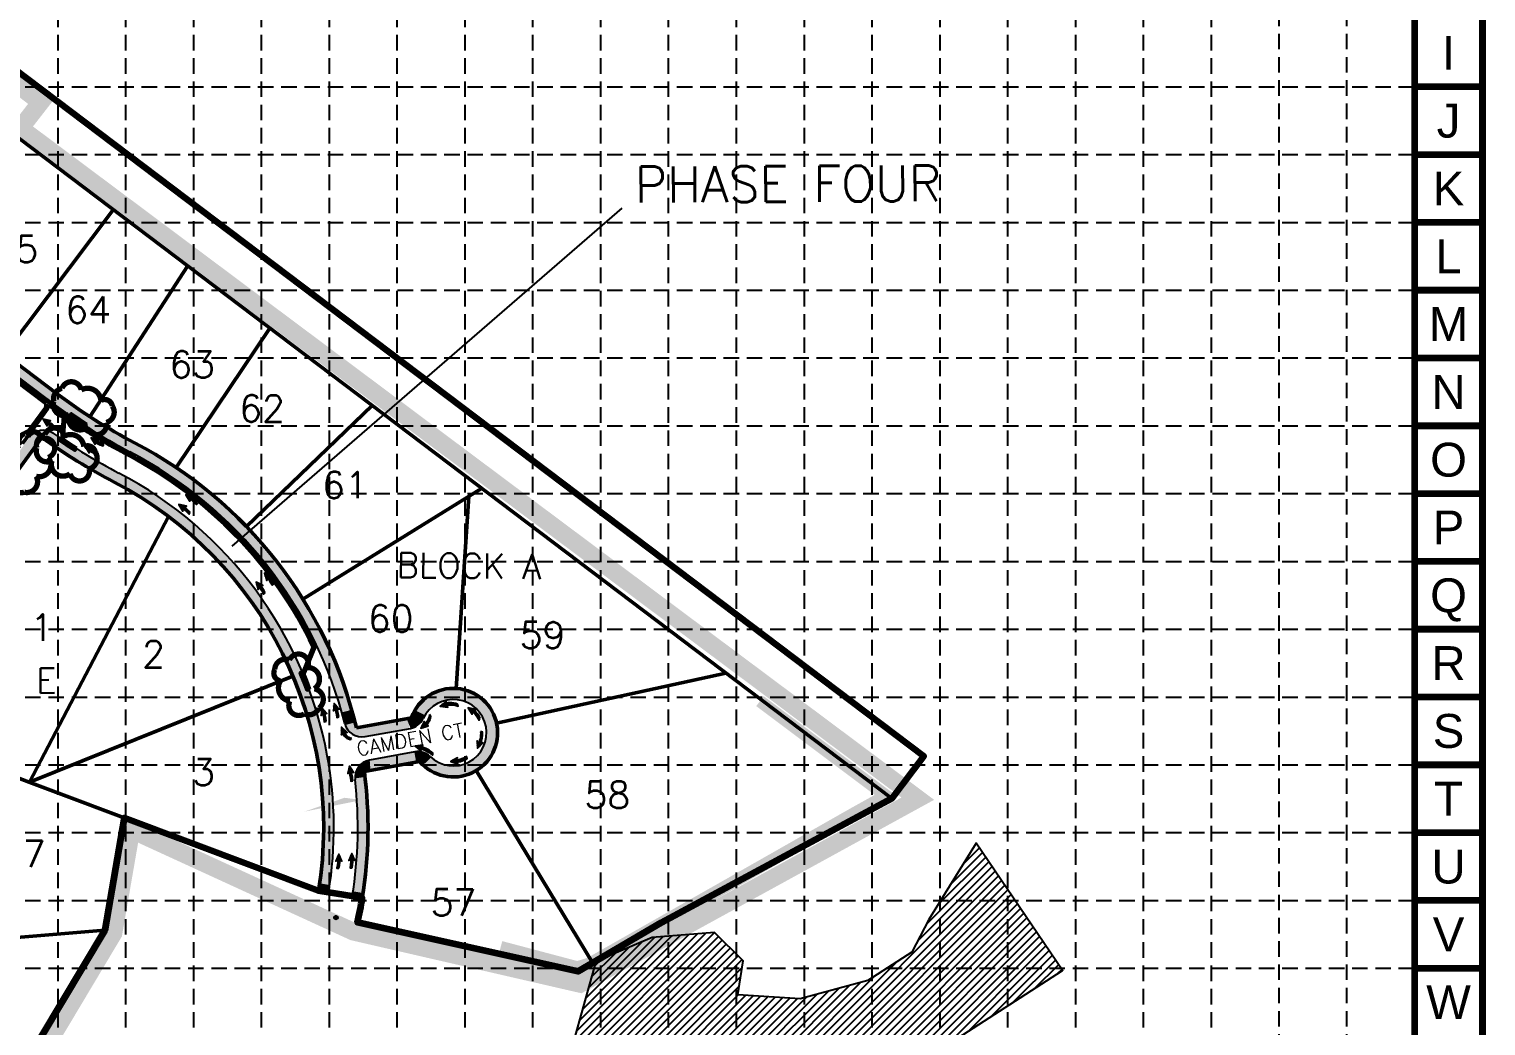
# Model space of a CAD drawing. Header units: feet. Extents: x 3975 to 8879, y 4296 to 7363.
# Drawn here: x 7237 to 8879, y 5535 to 6660 of the extents above; entities that cross this region are included whole.
import ezdxf
from ezdxf.enums import TextEntityAlignment as Align

# ---------------------------------------------------------------- set-up
doc = ezdxf.new("R2010")
doc.units = ezdxf.units.FT
doc.header["$LTSCALE"] = 100
doc.header["$MEASUREMENT"] = 0
for name, pattern in [('BORDER2', [0.875, 0.25, -0.125, 0.25, -0.125, 0, -0.125]), ('DASHED', [0.75, 0.5, -0.25]), ('HIDDEN', [0.375, 0.25, -0.125]), ('PHANTOM', [2.5, 1.25, -0.25, 0.25, -0.25, 0.25, -0.25]), ('PHANTOM2', [1.25, 0.625, -0.125, 0.125, -0.125, 0.125, -0.125])]:
    doc.linetypes.add(name, pattern=pattern)
for name, color, linetype in [('BASE', 7, 'Continuous'), ('E-Sanitary Sewer-Phase II', 7, 'DASHED'), ('E-Storm-Flow Arrows-Phase 2', 7, 'Continuous'), ('EROSION BLANKET', 84, 'Continuous'), ('grid', 254, 'HIDDEN'), ('LIMITS OF DISTURBANCE', 1, 'DASHED'), ('P-Paving-BOC', 7, 'Continuous'), ('P-Storm-Drainage Area-Paving Flow Arrows', 7, 'Continuous'), ('P-Survey-Block No', 7, 'Continuous'), ('P-Survey-Lot No', 150, 'Continuous'), ('P-Survey-Phase Lines', 150, 'Continuous'), ('SILT FENCE', 200, 'Continuous'), ('street_names', 150, 'Continuous')]:
    doc.layers.add(name, color=color, linetype=linetype)
for name, color, linetype, lineweight in [('P-Storm-Inlet', 7, 'Continuous', 50), ('P-Storm-Pipe', 7, 'Continuous', 50), ('P-Survey-Boundary', 150, 'PHANTOM', 90), ('P-Survey-Lot Lines', 150, 'BORDER2', 50), ('P-Survey-ROW', 150, 'PHANTOM2', 50)]:
    doc.layers.add(name, color=color, linetype=linetype, lineweight=lineweight)
doc.styles.add('L100', font='simplex', dxfattribs={"height": 4})
doc.styles.add('L120', font='simplex', dxfattribs={"height": 4.8})
doc.styles.add('L140', font='simplex', dxfattribs={"height": 5.600000000000001})
doc.styles.get("Standard").update_dxf_attribs({"font": 'ARIAL.TTF'})

msp = doc.modelspace()

# ---------------------------------------------------------------- hatches: boundary and pattern name
at = {"linetype": 'ByBlock'}
h = msp.add_hatch(dxfattribs=at)
h.set_pattern_fill('ANSI31', color=5, scale=50, style=0)
h.set_pattern_definition([(45, (0, 0), (-4.419417382415921, 4.419417382415922), [])])
h.paths.add_polyline_path([(8401.907304694154, 5597.12631943715), (8304.42552392002, 5741.386489736879), (8251.086436326628, 5655.014155240699), (8231.773992014705, 5618.259965718991), (8182.113462186373, 5586.100055327413), (8105.843863499043, 5565.551657184938), (8035.763246509456, 5570.093539024783), (8041.445451759273, 5608.321104953664), (8009.24627798009, 5640.492809087491), (7939.165660990502, 5634.815449534462), (7875.524910847458, 5607.564129482505), (7836.161518779065, 5466.347803653794), (7794.574529518852, 5376.319597644168), (7759.918715832244, 5318.609204712935), (7609.74351249336, 5159.3285068768), (7443.395619633911, 5004.664645697485), (7618.985058531025, 4926.178509570234), (7783.02261301712, 5034.674062207141), (8122.649606400328, 5150.094848069608), (8178.098914717046, 5210.113652076026), (8164.809575237397, 5307.960369368071), (8164.809575237397, 5398.28128648607), (8224.667761633382, 5483.109728731197), (8401.732506612096, 5597.641443406734)])
at = {"layer": 'E-Sanitary Sewer-Phase II', "lineweight": -3}
h = msp.add_hatch(color=256, dxfattribs=at)
edge = h.paths.add_edge_path()
edge.add_arc((7582.429041706244, 5657.268499303264), 2, 90, 450)
h = msp.add_hatch(color=256, dxfattribs=at)
edge = h.paths.add_edge_path()
edge.add_arc((7811.798626777415, 5606.051880812018), 2, 90, 450)
at = {"layer": 'P-Storm-Drainage Area-Paving Flow Arrows'}
h = msp.add_hatch(color=256, dxfattribs=at)
edge = h.paths.add_edge_path()
edge.add_arc((14730.36217116331, 16682.51340150237), 12859.45816224362, 234.45799680995322, 234.52094896630922, ccw=False)
edge.add_arc((-12174.74383545831, -21152.33178613914), 33566.44135350006, 54.6252497662482, 54.630357642304205, ccw=False)
edge.add_line((7257.604040472518, 6217.173893846481), (7260.741778543236, 6217.702665819608))
edge.add_line((7260.741778543236, 6217.702665819608), (7252.368661393314, 6219.518473957511))
edge.add_line((7252.368661393314, 6219.518473957511), (7256.82832939685, 6212.20290075384))
edge.add_line((7256.82832939685, 6212.20290075384), (7256.299557423722, 6215.340638824558))
edge.add_arc((-12176.04831854791, -21154.16504114067), 33566.44135350704, 54.62524976617122, 54.63035764222725)
edge.add_arc((2718.60370546259, -150.8130958613833), 7817.833291967463, 54.437698268465795, 54.5412475077631, ccw=False)
edge.add_line((7265.360618501308, 6208.866059153394), (7266.012860025702, 6209.782686664358))
edge.add_line((7266.012860025702, 6209.782686664358), (7266.6651015501, 6210.699314175319))
h = msp.add_hatch(color=256, dxfattribs=at)
edge = h.paths.add_edge_path()
edge.add_arc((7323.895867465967, 6213.132007391288), 32.74839426036766, 229.1266310170699, 253.1807231856747, ccw=False)
edge.add_arc((-12009.29444358303, -21266.3556126151), 33566.44135350412, 54.87218953280478, 54.877297408860784, ccw=False)
edge.add_line((7304.913156142996, 6186.647318447241), (7308.048586117877, 6187.189608842351))
edge.add_line((7308.048586117877, 6187.189608842351), (7299.667720785569, 6188.969312829453))
edge.add_line((7299.667720785569, 6188.969312829453), (7304.158876748224, 6181.673028287369))
edge.add_line((7304.158876748224, 6181.673028287369), (7303.616586353113, 6184.808458262246))
edge.add_arc((-12010.59101340352, -21268.19447278989), 33566.44135351339, 54.87218953275205, 54.87729740880806)
edge.add_arc((7322.71237932427, 6211.498448612638), 32.97767010160199, 229.2114853665636, 253.0958688361436)
edge.add_line((7313.123423228709, 6179.945657193692), (7313.771708123649, 6180.865087286191))
edge.add_line((7313.771708123649, 6180.865087286191), (7314.419993018592, 6181.784517378688))
h = msp.add_hatch(color=256, dxfattribs=at)
edge = h.paths.add_edge_path()
edge.add_arc((7330.526220896442, 6222.695296508926), 32.74839426036819, 229.1266310170664, 253.1807231856717, ccw=False)
edge.add_arc((-12002.66409015256, -21256.79232349746), 33566.44135350412, 54.87218953280478, 54.877297408860784, ccw=False)
edge.add_line((7311.543509573469, 6196.210607564879), (7314.67893954835, 6196.752897959988))
edge.add_line((7314.67893954835, 6196.752897959988), (7306.298074216043, 6198.53260194709))
edge.add_line((7306.298074216043, 6198.53260194709), (7310.789230178697, 6191.236317405006))
edge.add_line((7310.789230178697, 6191.236317405006), (7310.246939783586, 6194.371747379884))
edge.add_arc((-12003.96065998325, -21258.63118368246), 33566.44135352761, 54.87218953274783, 54.87729740880385)
edge.add_arc((7329.342732754746, 6221.061737730281), 32.97767010160771, 229.2114853665618, 253.0958688361413)
edge.add_line((7319.753776659182, 6189.50894631133), (7320.402061554122, 6190.428376403829))
edge.add_line((7320.402061554122, 6190.428376403829), (7321.050346449066, 6191.347806496326))
h = msp.add_hatch(color=256, dxfattribs=at)
edge = h.paths.add_edge_path()
edge.add_arc((7386.545724740437, 6087.446612178358), 54.80931961018108, 43.35130977010393, 57.44408180340191)
edge.add_arc((-12276.71721494706, -21049.09552667732), 33566.44135351026, 54.073134731574726, 54.07824260763073, ccw=False)
edge.add_line((7418.463093637859, 6131.887857868817), (7421.605781316449, 6132.386369809337))
edge.add_line((7421.605781316449, 6132.386369809337), (7413.250550179454, 6134.282777636627))
edge.add_line((7413.250550179454, 6134.282777636627), (7417.639517709343, 6126.924570380673))
edge.add_line((7417.639517709343, 6126.924570380673), (7417.141005768824, 6130.067258059262))
edge.add_arc((-12278.0393028671, -21050.91612646646), 33566.44135352367, 54.07313473148373, 54.07824260753975)
edge.add_arc((7385.651414482738, 6086.143064334135), 54.14337958584647, 43.26419446611112, 57.53119710735149, ccw=False)
edge.add_line((7425.078688479073, 6123.250955923323), (7425.739732413588, 6124.161255828103))
edge.add_line((7425.739732413588, 6124.161255828103), (7426.400776348107, 6125.07155573288))
h = msp.add_hatch(color=256, dxfattribs=at)
edge = h.paths.add_edge_path()
edge.add_arc((7387.988505524521, 6089.237235250964), 39.04339697869285, 39.41934555853766, 58.83200416460772)
edge.add_arc((-12284.56168381758, -21060.0942332324), 33566.44135351026, 54.073134731574726, 54.07824260763073, ccw=False)
edge.add_line((7410.618624767344, 6120.889151313735), (7413.761312445934, 6121.387663254254))
edge.add_line((7413.761312445934, 6121.387663254254), (7405.406081308941, 6123.284071081544))
edge.add_line((7405.406081308941, 6123.284071081544), (7409.79504883883, 6115.925863825591))
edge.add_line((7409.79504883883, 6115.925863825591), (7409.296536898309, 6119.068551504181))
edge.add_arc((-12285.88377172742, -21061.91483302155), 33566.44135351769, 54.07313473149785, 54.07824260755388)
edge.add_arc((7386.898308728641, 6087.684580342768), 38.69416008649107, 39.33088088678011, 58.920468836327814, ccw=False)
edge.add_line((7416.828192106789, 6112.208856188743), (7417.489236041306, 6113.119156093522))
edge.add_line((7417.489236041306, 6113.119156093522), (7418.150279975823, 6114.029455998299))
h = msp.add_hatch(color=256, dxfattribs=at)
edge = h.paths.add_edge_path()
edge.add_arc((7467.345313141948, 6006.869865981305), 39.04339697869109, 25.55589031015217, 44.96854891622215)
edge.add_arc((-18137.35376899685, -15637.87118239651), 33566.44135351692, 40.20967948317252, 40.214787359228524, ccw=False)
edge.add_line((7496.900284930596, 6032.177369413313), (7500.070872440865, 6031.908343690146))
edge.add_line((7500.070872440865, 6031.908343690146), (7492.413429388361, 6035.751495508335))
edge.add_line((7492.413429388361, 6035.751495508335), (7494.911452590708, 6027.556001009496))
edge.add_line((7494.911452590708, 6027.556001009496), (7495.180478313877, 6030.726588519765))
edge.add_arc((-18139.07357563397, -15639.32196326966), 33566.44135351932, 40.20967948312345, 40.21478735917947)
edge.add_arc((7465.914844465697, 6005.623661470014), 38.694160086491, 25.467425638400414, 45.05701358794852, ccw=False)
edge.add_line((7500.849089026495, 6022.262068297752), (7501.708992334853, 6022.98745874453))
edge.add_line((7501.708992334853, 6022.98745874453), (7502.568895643212, 6023.712849191304))
h = msp.add_hatch(color=256, dxfattribs=at)
edge = h.paths.add_edge_path()
edge.add_arc((7464.734225168911, 6006.691871310618), 54.80931961018007, 29.48785452172557, 43.58062655502362)
edge.add_arc((-18127.88371295502, -15627.85771407059), 33566.44135350913, 40.20967948318378, 40.21478735923978, ccw=False)
edge.add_line((7506.370340962218, 6042.190837739234), (7509.540928472486, 6041.921812016066))
edge.add_line((7509.540928472486, 6041.921812016066), (7501.883485419983, 6045.764963834255))
edge.add_line((7501.883485419983, 6045.764963834255), (7504.381508622331, 6037.569469335414))
edge.add_line((7504.381508622331, 6037.569469335414), (7504.650534345499, 6040.740056845683))
edge.add_arc((-18129.60351960235, -15629.30849492334), 33566.44135350615, 40.20967948309686, 40.21478735915287)
edge.add_arc((7463.553625015515, 6005.640581104733), 54.14337958584004, 29.400739217730518, 43.66774185897111, ccw=False)
edge.add_line((7510.723742168569, 6032.220377957673), (7511.583645476927, 6032.945768404452))
edge.add_line((7511.583645476927, 6032.945768404452), (7512.443548785286, 6033.671158851226))
h = msp.add_hatch(color=256, dxfattribs=at)
edge = h.paths.add_edge_path()
edge.add_arc((7532.428591546236, 5876.394824448756), 39.04339697869282, 3.534351236598506, 22.94700984266845)
edge.add_arc((-24320.03403943864, -4588.597028380711), 33566.44135351489, 18.18814040961729, 18.19324828567329, ccw=False)
edge.add_line((7569.316498208872, 5888.774179417319), (7572.154896479537, 5887.335952989705))
edge.add_line((7572.154896479537, 5887.335952989705), (7566.49712723049, 5893.769917329405))
edge.add_line((7566.49712723049, 5893.769917329405), (7565.739959432119, 5885.23569522513))
edge.add_line((7565.739959432119, 5885.23569522513), (7567.178185859732, 5888.074093495794))
edge.add_arc((-24322.17235180818, -4589.297114261428), 33566.44135352154, 18.1881404095403, 18.19324828559632)
edge.add_arc((7530.63521486122, 5875.775900880517), 38.69416008648788, 3.445886564841487, 23.03547451438942, ccw=False)
edge.add_line((7569.259416332025, 5878.101644963902), (7570.328572506595, 5878.451687924667))
edge.add_line((7570.328572506595, 5878.451687924667), (7571.397728681165, 5878.801730885429))
h = msp.add_hatch(color=256, dxfattribs=at)
edge = h.paths.add_edge_path()
edge.add_arc((7531.261572981707, 5876.674838349458), 54.80931961018172, 7.466315448170255, 21.5590874814681)
edge.add_arc((-24306.17997721423, -4583.398977238975), 33566.44135351808, 18.18814040963389, 18.19324828568989, ccw=False)
edge.add_line((7583.170560433287, 5893.972230569257), (7586.008958703952, 5892.534004141643))
edge.add_line((7586.008958703952, 5892.534004141643), (7580.351189454904, 5898.967968481343))
edge.add_line((7580.351189454904, 5898.967968481343), (7579.594021656534, 5890.433746377067))
edge.add_line((7579.594021656534, 5890.433746377067), (7581.032248084147, 5893.272144647732))
edge.add_arc((-24308.31828957357, -4584.099063099288), 33566.44135350866, 18.18814040952919, 18.19324828558521)
edge.add_arc((7529.772919269718, 5876.14291923439), 54.14337958584354, 7.379200144175286, 21.646202785415824, ccw=False)
edge.add_line((7583.467875436668, 5883.096855904081), (7584.537031611238, 5883.446898864847))
edge.add_line((7584.537031611238, 5883.446898864847), (7585.606187785807, 5883.79694182561))
h = msp.add_hatch(color=256, dxfattribs=at)
edge = h.paths.add_edge_path()
edge.add_arc((7711.538150550209, 5876.318800257665), 23.25860494982147, 69.6399553549834, 113.4590943645778)
edge.add_arc((16322.27558155697, -26543.08555307637), 33566.44135350203, 104.87539933518269, 104.8805072112387, ccw=False)
edge.add_line((7705.171135909285, 5898.423291471693), (7706.77097881692, 5901.173837357677))
edge.add_line((7706.77097881692, 5901.173837357677), (7700.02082566185, 5895.897315550357))
edge.add_line((7700.02082566185, 5895.897315550357), (7708.497033284441, 5894.648254167252))
edge.add_line((7708.497033284441, 5894.648254167252), (7705.746487398458, 5896.248097074885))
edge.add_arc((16322.85093302574, -26545.26074746297), 33566.44135348692, 104.8753993351535, 104.8805072112095)
edge.add_arc((7712.111526497982, 5874.216636368841), 23.19084038415901, 69.57260429923679, 113.52644542031729, ccw=False)
edge.add_line((7720.205597419668, 5895.949125725522), (7719.917921675077, 5897.036722923925))
edge.add_line((7719.917921675077, 5897.036722923925), (7719.630245930492, 5898.12432012233))
h = msp.add_hatch(color=256, dxfattribs=at)
edge = h.paths.add_edge_path()
edge.add_arc((7724.332508935713, 5873.184889513614), 22.48672890947211, 23.06958111136488, 63.51125717306451)
edge.add_arc((-11695.5457435547, -21477.92694371652), 33566.44135350006, 54.6252497662482, 54.630357642304205, ccw=False)
edge.add_line((7736.802132376125, 5891.578736269102), (7739.939870446843, 5892.107508242229))
edge.add_line((7739.939870446843, 5892.107508242229), (7731.566753296921, 5893.923316380131))
edge.add_line((7731.566753296921, 5893.923316380131), (7736.026421300457, 5886.607743176461))
edge.add_line((7736.026421300457, 5886.607743176461), (7735.497649327329, 5889.745481247179))
edge.add_arc((-11696.8502266443, -21479.76019871805), 33566.44135350704, 54.62524976617122, 54.63035764222725)
edge.add_arc((7723.0883584799, 5871.408470006504), 22.40896852405489, 22.99633037020908, 63.58450791420012, ccw=False)
edge.add_line((7743.716483513864, 5880.163030412101), (7744.368725038258, 5881.079657923065))
edge.add_line((7744.368725038258, 5881.079657923065), (7745.020966562656, 5881.996285434027))
h = msp.add_hatch(color=256, dxfattribs=at)
edge = h.paths.add_edge_path()
edge.add_arc((7670.103873616055, 5889.112379065713), 18.22970823933349, 300.56826827884856, 350.85485639083913, ccw=False)
edge.add_arc((30094.987626808, -19111.50507375653), 33566.44135350759, 131.8922559302692, 131.8973638063253, ccw=False)
edge.add_line((7681.602334791161, 5875.414402042554), (7681.778148847422, 5878.59152171572))
edge.add_line((7681.778148847422, 5878.59152171572), (7678.161494033604, 5870.824536589065))
edge.add_line((7678.161494033604, 5870.824536589065), (7686.280107272782, 5873.56212112158))
edge.add_line((7686.280107272782, 5873.56212112158), (7683.102987599615, 5873.73793517784))
edge.add_arc((30096.48827957565, -19113.18154065184), 33566.44135350312, 131.8922559301825, 131.8973638062385)
edge.add_arc((7671.559936049401, 5887.466316508768), 18.27857854395563, 300.6401469259092, 350.7829777437439)
edge.add_line((7689.602514778856, 5884.538555183288), (7688.852188374626, 5885.376788615642))
edge.add_line((7688.852188374626, 5885.376788615642), (7688.1018619704, 5886.215022047999))
h = msp.add_hatch(color=256, dxfattribs=at)
edge = h.paths.add_edge_path()
edge.add_arc((7603.388938830995, 5871.334387211665), 12.56616881195164, 186.3387633761918, 256.5401526842387, ccw=False)
edge.add_arc((-23348.0535665443, -7148.776538429602), 33566.44135349918, 22.815639817089107, 22.82074769314511, ccw=False)
edge.add_line((7592.060080007639, 5867.188761015151), (7595.005258131194, 5865.984217192562))
edge.add_line((7595.005258131194, 5865.984217192562), (7588.846856644897, 5871.940754872588))
edge.add_line((7588.846856644897, 5871.940754872588), (7588.780675211979, 5863.373265741114))
edge.add_line((7588.780675211979, 5863.373265741114), (7589.985219034568, 5866.318443864668))
edge.add_arc((-23350.12842753778, -7149.646855539277), 33566.44135350216, 22.81563981701139, 22.82074769306741)
edge.add_arc((7601.33452506479, 5870.482121740355), 12.58849381187595, 186.4101473230669, 256.4687687373141)
edge.add_line((7598.389127735125, 5858.243052698062), (7599.426558221659, 5858.678211273307))
edge.add_line((7599.426558221659, 5858.678211273307), (7600.463988708195, 5859.113369848548))
h = msp.add_hatch(color=256, dxfattribs=at)
edge = h.paths.add_edge_path()
edge.add_arc((7715.572446376878, 5865.336240198509), 30.07759000937672, -28.323521785902585, 3.747469738032521, ccw=False)
edge.add_arc((38989.4355692364, -6408.902736654645), 33566.44135349822, 158.5722422897985, 158.5773501658545, ccw=False)
edge.add_line((7743.142318277951, 5853.851571124017), (7741.87286441278, 5856.769359136227))
edge.add_line((7741.87286441278, 5856.769359136227), (7742.128711063497, 5848.205435240528))
edge.add_line((7742.128711063497, 5848.205435240528), (7748.153727228852, 5854.29685791567))
edge.add_line((7748.153727228852, 5854.29685791567), (7745.235939216643, 5853.027404050496))
edge.add_arc((38991.52919015469, -6409.726903779176), 33566.44135349787, 158.5722422897047, 158.5773501657607)
edge.add_arc((7717.534162477764, 5864.540804155327), 30.20735799406113, 331.7472094754516, 363.6767384766434)
edge.add_line((7747.679345739593, 5866.477916204763), (7746.632535270246, 5866.889999741519))
edge.add_line((7746.632535270246, 5866.889999741519), (7745.585724800901, 5867.302083278279))
h = msp.add_hatch(color=256, dxfattribs=at)
edge = h.paths.add_edge_path()
edge.add_arc((7667.699137697866, 5813.981565844448), 37.60733040456147, 49.78402241311276, 79.18568541060289)
edge.add_arc((-1603.933322322462, -26407.59605609452), 33566.4413534978, 73.94778819491961, 73.95289607097561, ccw=False)
edge.add_line((7677.631063642267, 5850.093688941451), (7680.41709259165, 5851.630908084319))
edge.add_line((7680.41709259165, 5851.630908084319), (7671.914801075325, 5850.57388917653))
edge.add_line((7671.914801075325, 5850.57388917653), (7678.543877881882, 5845.146035945942))
edge.add_line((7678.543877881882, 5845.146035945942), (7677.006658739011, 5847.932064895325))
edge.add_arc((-1604.557727266525, -26409.75768013044), 33566.44135349928, 73.94778819484783, 73.95289607090386)
edge.add_arc((7667.146831462103, 5811.970997021213), 37.44545431614418, 49.71902896647538, 79.25067885721558, ccw=False)
edge.add_line((7691.356682484668, 5840.537501224698), (7691.668884936292, 5841.618313247763))
edge.add_line((7691.668884936292, 5841.618313247763), (7691.981087387921, 5842.699125270825))
h = msp.add_hatch(color=256, dxfattribs=at)
edge = h.paths.add_edge_path()
edge.add_arc((20313.52986634856, 7753.477773551689), 12859.45816224405, 188.6222433388357, 188.6851954951917, ccw=False)
edge.add_arc((-25572.38743509221, 693.532093447006), 33566.44135350332, 8.789496295138008, 8.79460417119401, ccw=False)
edge.add_line((7599.863421978028, 5822.641003753048), (7602.428851528183, 5820.758566178202))
edge.add_line((7602.428851528183, 5820.758566178202), (7597.897715227641, 5828.030089665471))
edge.add_line((7597.897715227641, 5828.030089665471), (7595.757050840682, 5819.734078215238))
edge.add_line((7595.757050840682, 5819.734078215238), (7597.639488415527, 5822.299507765393))
edge.add_arc((-25574.61136866491, 693.19059750016), 33566.44135350717, 8.78949629506653, 8.794604171122547)
edge.add_arc((-130.5848894802684, 4641.983879020486), 7817.833291967548, 8.601944797347073, 8.705494036644382, ccw=False)
edge.add_line((7599.307978518921, 5811.288642652021), (7600.419945300172, 5811.459390645853))
edge.add_line((7600.419945300172, 5811.459390645853), (7601.531912081422, 5811.63013863968))
h = msp.add_hatch(color=256, dxfattribs=at)
edge = h.paths.add_edge_path()
edge.add_arc((7715.794209103581, 5861.698377187472), 26.90454626124484, 267.0894449580412, 302.1838414816149, ccw=False)
edge.add_arc((10517.4124701622, -27614.37569305736), 33566.44135350102, 94.78498619040812, 94.79009406646412, ccw=False)
edge.add_line((7717.410061786134, 5835.078288302505), (7719.467060262837, 5837.505994476416))
edge.add_line((7719.467060262837, 5837.505994476416), (7711.896857897168, 5833.493727518344))
edge.add_line((7711.896857897168, 5833.493727518344), (7720.023121808649, 5830.778937500496))
edge.add_line((7720.023121808649, 5830.778937500496), (7717.595415634737, 5832.835935977198))
edge.add_arc((10517.5978239802, -27616.61804538266), 33566.44135349846, 94.78498619035601, 94.79009406641202)
edge.add_arc((7715.951260086884, 5859.564397053708), 27.01136263123025, 267.16107521864, 302.1122112209817)
edge.add_line((7730.309936225737, 5836.685539330138), (7730.21725930143, 5837.806715492791))
edge.add_line((7730.21725930143, 5837.806715492791), (7730.124582377129, 5838.927891655445))
h = msp.add_hatch(color=256, dxfattribs=at)
edge = h.paths.add_edge_path()
edge.add_arc((7547.868280038654, 5722.81881533952), 39.04339697869305, 345.6179255135551, 365.0305841196249)
edge.add_arc((-25979.28829948445, 5564.067971861972), 33566.44135351622, 0.2717146865809923, 0.2768225626371077, ccw=False)
edge.add_line((7586.775607488062, 5723.250043972196), (7589.033920436179, 5721.008387747802))
edge.add_line((7589.033920436179, 5721.008387747802), (7585.62979429028, 5728.870841256905))
edge.add_line((7585.62979429028, 5728.870841256905), (7582.283966677412, 5720.983402662218))
edge.add_line((7582.283966677412, 5720.983402662218), (7584.525622901806, 5723.241715610336))
edge.add_arc((-25981.5382840707, 5564.05964354092), 33566.44135351603, 0.2717146865113893, 0.2768225625674086)
edge.add_arc((7545.971471819901, 5722.78160110894), 38.69416008648966, -14.470539158202598, 5.119048791344994, ccw=False)
edge.add_line((7583.438108237053, 5713.112620791251), (7584.563100530181, 5713.116784972184))
edge.add_line((7584.563100530181, 5713.116784972184), (7585.688092823309, 5713.120949153114))
h = msp.add_hatch(color=256, dxfattribs=at)
edge = h.paths.add_edge_path()
edge.add_arc((7546.84399509098, 5723.44425955007), 54.80931961018061, 349.5498897251221, 363.6426617584201)
edge.add_arc((-25964.5069992532, 5564.75203302258), 33566.44135350602, 0.27171468658121967, 0.2768225626372214, ccw=False)
edge.add_line((7601.556907709107, 5723.934105132804), (7603.815220657224, 5721.692448908409))
edge.add_line((7603.815220657224, 5721.692448908409), (7600.411094511325, 5729.554902417512))
edge.add_line((7600.411094511325, 5729.554902417512), (7597.065266898457, 5721.667463822825))
edge.add_line((7597.065266898457, 5721.667463822825), (7599.30692312285, 5723.925776770942))
edge.add_arc((-25966.75698383946, 5564.743704711727), 33566.44135350578, 0.2717146864940598, 0.276822562550079)
edge.add_arc((7545.263897814538, 5723.396088851805), 54.1433795858408, -10.537225578869027, 3.729777062371795, ccw=False)
edge.add_line((7598.494219690043, 5713.494655318897), (7599.619211983172, 5713.498819499831))
edge.add_line((7599.619211983172, 5713.498819499831), (7600.7442042763, 5713.502983680762))

# ---------------------------------------------------------------- linework, layer by layer
at = {"color": 5, "linetype": 'ByBlock'}
msp.add_lwpolyline([(8401.907304694154, 5597.12631943715), (8304.42552392002, 5741.386489736879), (8251.086436326628, 5655.014155240699), (8231.773992014705, 5618.259965718991), (8182.113462186373, 5586.100055327413), (8105.843863499043, 5565.551657184938), (8035.763246509456, 5570.093539024783), (8041.445451759273, 5608.321104953664), (8009.24627798009, 5640.492809087491), (7939.165660990502, 5634.815449534462), (7875.524910847458, 5607.564129482505), (7836.161518779065, 5466.347803653794), (7794.574529518852, 5376.319597644168), (7759.918715832244, 5318.609204712935), (7609.74351249336, 5159.3285068768), (7443.395619633911, 5004.664645697485), (7618.985058531025, 4926.178509570234), (7783.02261301712, 5034.674062207141), (8122.649606400328, 5150.094848069608), (8178.098914717046, 5210.113652076026), (8164.809575237397, 5307.960369368071), (8164.809575237397, 5398.28128648607), (8224.667761633382, 5483.109728731197), (8401.732506612096, 5597.641443406734)], close=True, dxfattribs=at)
at = {"layer": 'BASE', "color": 9}
msp.add_line((8798.719592284177, 7283.096206917875), (8798.719592284177, 4376.096206917277), dxfattribs=at)
at = {"layer": 'BASE', "const_width": 7.650000000001569}
for points in [[(3979.219592283188, 4299.596206917262), (8875.219592284193, 4299.596206917262), (8875.219592284193, 7359.59620691789), (3979.219592283188, 7359.59620691789)], [(4055.719592283204, 4376.096206917277), (8798.719592284177, 4376.096206917277), (8798.719592284177, 7283.096206917875), (4055.719592283204, 7283.096206917875)]]:
    msp.add_lwpolyline(points, close=True, dxfattribs=at)
for points in [[(8875.219592284193, 6594.596206917733), (8798.719592284177, 6594.596206917733)], [(8875.219592284193, 6518.096206917718), (8798.719592284177, 6518.096206917718)], [(8875.219592284193, 6441.596206917702), (8798.719592284177, 6441.596206917702)], [(8875.219592284193, 6365.096206917686), (8798.719592284177, 6365.096206917686)], [(8875.219592284193, 6288.59620691767), (8798.719592284177, 6288.59620691767)], [(8875.219592284193, 6212.096206917655), (8798.719592284177, 6212.096206917655)], [(8875.219592284193, 6135.596206917638), (8798.719592284177, 6135.596206917638)], [(8875.219592284193, 6059.096206917623), (8798.719592284177, 6059.096206917623)], [(8875.219592284193, 5982.596206917608), (8798.719592284177, 5982.596206917608)], [(8875.219592284193, 5906.096206917592), (8798.719592284177, 5906.096206917592)], [(8875.219592284193, 5829.596206917577), (8798.719592284177, 5829.596206917577)], [(8875.219592284193, 5753.09620691756), (8798.719592284177, 5753.09620691756)], [(8875.219592284193, 5676.596206917545), (8798.719592284177, 5676.596206917545)], [(8875.219592284193, 5600.096206917529), (8798.719592284177, 5600.096206917529)]]:
    msp.add_lwpolyline(points, dxfattribs=at)
at = {"layer": 'BASE', "color": 170, "const_width": 6}
for points in [[(7295.220180600909, 6252.587862249273, 0.5205670505517462), (7295.220180600909, 6252.587862249273, 0.7651954600696135), (7273.551912365076, 6254.321360126603, 0.4178788784126488), (7264.314031034344, 6239.356402140367, 0.6649002420699669), (7281.514320093171, 6224.936569838334, 0.744833174426672), (7301.806892192559, 6210.141967894848, 0.9756416855879776), (7323.493129472592, 6215.804719761318, 0.5205670505517462), (7330.253386343984, 6234.398402879308, 0.5205670505517462), (7317.419224700301, 6240.686679801281, 0.5402640007904789), (7295.220180600909, 6252.587862249273)], [(7215.896393602101, 6167.214622957477, 0.5205670505517462), (7215.896393602101, 6167.214622957477, 0.7651954600696135), (7215.445869267665, 6145.481793158882, 0.4178788784126488), (7230.930378497391, 6137.144024097252, 0.6649002420699669), (7244.30900879295, 6155.166059463456, 0.744833174426672), (7257.879092881052, 6176.297115918751, 0.9756416855879776), (7250.945221091523, 6197.610986240057, 0.5205670505517462), (7231.984676575293, 6203.261108053568, 0.5205670505517462), (7226.465495100603, 6190.077907850544, 0.5402640007904789), (7215.896393602101, 6167.214622957477)], [(7276.023044787811, 6200.374599396422, 0.5205670505517462), (7276.023044787811, 6200.374599396422, 0.7651954600696135), (7254.354776551978, 6202.108097273753, 0.4178788784126488), (7245.116895221247, 6187.143139287517, 0.6649002420699669), (7262.317184280073, 6172.723306985484, 0.744833174426672), (7282.609756379461, 6157.928705041997, 0.9756416855879776), (7304.295993659494, 6163.591456908467, 0.5205670505517462), (7311.056250530886, 6182.185140026458, 0.5205670505517462), (7298.222088887203, 6188.47341694843, 0.5402640007904789), (7276.023044787811, 6200.374599396422)], [(7530.484612938551, 5901.498176947824, 0.5205670505517462), (7530.484612938551, 5901.498176947824, 0.7651954600696135), (7546.758546060839, 5887.087140761556, 0.4178788784126488), (7563.136999249128, 5893.492973273382, 0.6649002420699669), (7558.059913974247, 5915.35629215313, 0.744833174426672), (7550.736947006055, 5939.378009074653, 0.9756416855879776), (7530.002450907458, 5947.889196865106, 0.5205670505517462), (7513.422587907111, 5937.094092986532, 0.5205670505517462), (7519.898746369634, 5924.35370432245, 0.5402640007904789), (7530.484612938551, 5901.498176947824)]]:
    msp.add_lwpolyline(points, format="xyb", close=True, dxfattribs=at)
at = {"layer": 'E-Sanitary Sewer-Phase II', "lineweight": -3}
for p, q in [((7584.673319694245, 5655.742741138229), (7585.109172076441, 5657.694671644404)), ((7633.471582348607, 5644.84643158334), (7633.907434730802, 5646.798362089515)), ((7682.269845002968, 5633.950122028451), (7682.705697385164, 5635.902052534626)), ((7731.06810765733, 5623.053812473562), (7731.503960039526, 5625.005742979737)), ((7779.866370311692, 5612.157502918673), (7780.302222693887, 5614.109433424848))]:
    msp.add_line(p, q, dxfattribs=at)
msp.add_lwpolyline([(7681.130973494666, 5648.036883710314, 0, 5.33333344, 0), (7696.746999576617, 5644.552672263335, 0, 0, 0), (7731.749736954011, 5636.734069103087, 0, 0, 0), (7731.749736954011, 5636.734069103087, 0, 0, 0)], format="xyseb", dxfattribs=at)
for centre in [(7582.429041706244, 5657.268499303264), (7811.798626777415, 5606.051880812018)]:
    msp.add_circle(centre, 2, dxfattribs=at)
at = {"layer": 'E-Storm-Flow Arrows-Phase 2'}
for points, elevation in [([(7450.317601795281, 6359.47239689813, 0, 10.00000022769336, 0), (7472.538423891807, 6339.317122890086, 0, 0, 0), (7504.345821020533, 6310.466398923742, 0, 0, 0)], 57036.42817382812), ([(7671.330722131368, 6190.885260629343, 0, 10.00000022769336, 0), (7693.551544227894, 6170.729986621299, 0, 0, 0), (7725.35894135662, 6141.879262654956, 0, 0, 0)], 57036.42817382812), ([(7611.670113612499, 5789.850407553935, 0, 10.00000022769335, 0), (7581.687354629103, 5788.833466686261, 0, 0, 0), (7539.409412643505, 5774.190696549211, 0, 0, 0)], 58024.42817382812), ([(7650.155516849723, 5737.602602562441, 0, 0, 0.1822791607428169), (7664.614680823305, 5718.694146721461, 0, 0, 0), (7670.370051514463, 5715.984839212675, 10.00000022769335, 0, 0), (7697.562662576396, 5703.313536650619, 0, 0, 0)], 58024.42817382812), ([(7826.52742550916, 5687.601735429294, 0, 10.00000022769335, 0), (7797.009266282203, 5692.956946054177, 0, 0, 0), (7754.609438151359, 5700.649160475605, 0, 0, 0)], 58024.42817382812), ([(7702.940734628277, 5686.541376987236, 0, 10.00000022769335, 0), (7672.95797564488, 5685.524436119562, 0, 0, 0), (7626.465699303535, 5681.957106204807, 0, 0, 0)], 58024.42817382812)]:
    msp.add_lwpolyline(points, format="xyseb", dxfattribs=dict(at, elevation=elevation))
at = {"layer": 'EROSION BLANKET', "color": 84, "linetype": 'ByBlock', "const_width": 11}
for points in [[(7606.256468311303, 5680.287375379519), (7607.198457361968, 5685.936051758183, 0.07393979641329754), (7609.475512488056, 5815.071696814721, -0.4305272573135351), (7620.967906211181, 5829.193383584707), (7671.835837806955, 5838.607833078016, -0.2527451411201422), (7685.807587994632, 5834.099681160229, 2.822106969058465), (7677.933226063871, 5888.059122599579, -0.1799234008895628), (7664.556831506377, 5875.820330740265), (7612.849982471196, 5866.770463149727, -0.3895894630908502), (7598.495407860586, 5875.965862780822), (7594.740068496098, 5890.199342416079, 0.208259867631432), (7330.972176984264, 6199.604737554007), (7278.010486777965, 6233.650539208295), (7100.707014807535, 6366.921751771819, -0.3005613052210566), (7096.434385078208, 6378.912783309535, 0.4586947461769945), (7043.069706240947, 6419.018530110981, -0.3094461266674148), (7031.999601501224, 6419.869577626994, -2.840833136816212)], [(7568.590705241111, 5686.998422288889), (7569.872894261442, 5694.943283857099, 0.3339709419699434), (7310.214318307057, 6166.50816867602), (7260.231952352342, 6199.432792224952, 0.4025991076295568), (7241.476056263104, 6195.961516417725), (6988.802184650905, 5847.618698883605), (6960.1704869029, 5806.453446750045), (6928.022624122574, 5753.23982569349, 0.4287028723102003), (6933.029735697544, 5734.90237926927, -0.1572240019603679), (7023.68767398301, 5659.634414116925, 0.2007749867875297), (7036.511632893134, 5652.706622869573, -3.098252794138687), (6990.088988478712, 5632.654935644361, 0.295076764017979), (6988.009415286238, 5644.951774923595), (6979.297727228992, 5655.423399164736, 0.1321703364906283), (6915.177932678385, 5700.627278193948, 0.3860971526662265), (6898.541438070753, 5693.872676924604, -0.07809693559282326), (6826.364848929405, 5574.282085967856, 1.191614003543195)]]:
    msp.add_lwpolyline(points, format="xyb", dxfattribs=at)
at = {"layer": 'grid', "color": 253, "linetype": 'HIDDEN', "ltscale": 0.7}
for p, q in [((7268.719592283863, 7283.096206917875), (7268.719592283863, 4605.258333728414)), ((7345.219592283878, 7283.096206917875), (7345.219592283878, 4605.258333728414)), ((7421.719592283895, 7283.096206917875), (7421.719592283895, 4605.258333728414)), ((7498.21959228391, 7283.096206917875), (7498.21959228391, 4605.258333728414)), ((7574.719592283926, 7283.096206917875), (7574.719592283926, 4605.258333728414)), ((7651.219592283942, 7283.096206917875), (7651.219592283942, 4605.258333728414)), ((7727.719592283956, 7283.096206917875), (7727.719592283956, 4605.258333728414)), ((7804.219592283973, 7283.096206917875), (7804.219592283972, 4605.258333728414)), ((7880.719592283988, 7283.096206917875), (7880.719592283987, 4605.258333728414)), ((7957.219592284004, 7283.096206917875), (7957.219592284004, 4605.258333728414)), ((8033.71959228402, 7283.096206917875), (8033.719592284019, 4605.258333728414)), ((8110.219592284036, 7283.096206917875), (8110.219592284035, 4605.258333728414)), ((8186.719592284051, 7283.096206917875), (8186.71959228405, 4605.258333728414)), ((8263.219592284066, 7283.096206917875), (8263.219592284066, 4605.258333728414)), ((8339.719592284084, 7283.096206917875), (8339.719592284082, 4605.258333728414)), ((8416.219592284098, 7283.096206917875), (8416.219592284098, 4605.258333728414)), ((8492.719592284113, 7283.096206917875), (8492.719592284113, 4605.258333728414)), ((8569.21959228413, 7283.096206917875), (8569.21959228413, 4605.258333728414)), ((8645.583994560278, 7284.353115394565), (8645.583994560278, 4605.258333728414)), ((8722.083994560293, 7284.353115394565), (8722.083994560293, 4605.258333728414)), ((4055.719592283204, 6594.596206917733), (8798.719592284177, 6594.596206917733)), ((4055.719592283204, 6518.096206917718), (8798.719592284177, 6518.096206917718)), ((4055.719592283204, 6441.596206917702), (8798.719592284177, 6441.596206917702)), ((4055.719592283204, 6365.096206917686), (8798.719592284177, 6365.096206917686)), ((4055.719592283204, 6288.59620691767), (8798.719592284177, 6288.59620691767)), ((4055.719592283204, 6212.096206917655), (8798.719592284177, 6212.096206917655)), ((4055.719592283204, 6135.596206917638), (8798.719592284177, 6135.596206917638)), ((4055.719592283204, 6059.096206917623), (8798.719592284177, 6059.096206917623)), ((4055.719592283204, 5982.596206917608), (8798.719592284177, 5982.596206917608)), ((4055.719592283204, 5906.096206917592), (8798.719592284177, 5906.096206917592)), ((4055.719592283204, 5829.596206917577), (8798.719592284177, 5829.596206917577)), ((4055.719592283204, 5753.09620691756), (8798.719592284177, 5753.09620691756)), ((4055.719592283204, 5676.596206917545), (8798.719592284177, 5676.596206917545)), ((4055.719592283204, 5600.096206917529), (8798.719592284177, 5600.096206917529))]:
    msp.add_line(p, q, dxfattribs=at)
at = {"layer": 'LIMITS OF DISTURBANCE', "ltscale": 1.2, "const_width": 20}
msp.add_lwpolyline([(7210.328889512579, 6607.094391186933), (7249.38423610186, 6577.070723974328), (7226.715760808989, 6547.865876288019), (8238.535412209187, 5791.408925734861), (7857.855776451388, 5582.439721323652), (7602.051041420489, 5641.366204356535), (7351.783098055143, 5756.286399480123), (7331.567630040239, 5639.5620655325), (7113.695589678979, 5274.182013418544)], dxfattribs=at)
at = {"layer": 'P-Paving-BOC'}
for p, q in [((7098.406045624527, 6361.684202960011), (7253.515579918005, 6244.787179774093)), ((7253.515579918005, 6244.787179774093), (7261.703184654519, 6238.616658889731)), ((7615.421278685257, 5861.426133892479), (7666.373710931457, 5870.751514589087)), ((7671.234545564932, 5844.192668856149), (7620.282113318732, 5834.867288159541)), ((7600.810112560127, 5681.242885328169), (7574.165321200531, 5685.608099343952))]:
    msp.add_line(p, q, dxfattribs=at)
for centre, radius, start, end in [((7644.791867782523, 6746.93461675615), 636.5092972064385, 232.9968636522186, 242.4227395019289), ((7252.684467884804, 6187.080372238509), 19.99999999999883, 54.99356067536981, 143.9713917384047), ((7644.786884292713, 6746.926730668281), 663.5000000000008, 234.9935606753712, 242.4228084984192), ((7128.605199020591, 5758.604178163442), 478.5000000000185, 14.22483268452771, 62.42280849841796), ((7128.632446851278, 5758.624264930051), 451.4695813783339, 10.3696753655187, 62.42469349995625), ((7714.773836680882, 5865.885527799144), 37.50000000000047, 226.0057947172911, 154.7373260168848), ((7662.773092684437, 5890.424733650522), 20.00000000000027, 280.3715603670922, 334.7373260168866), ((7611.820660438239, 5881.099352953915), 19.99999999999965, 194.224832684529, 280.3715603670871), ((7128.605199020595, 5758.604178163436), 451.5000000000219, 350.6958910255254, 10.37156036708849), ((7623.882731565754, 5815.194069098109), 19.99999999999702, 100.3715603670992, 186.5182880496573), ((7674.835163811953, 5824.519449794716), 19.99999999999789, 46.00579471729904, 100.3715603670961), ((7128.605199020594, 5758.604178163439), 478.5000000000228, 350.695891025525, 6.518288049648229)]:
    msp.add_arc(centre, radius, start, end, dxfattribs=at)
at = {"layer": 'P-Storm-Drainage Area-Paving Flow Arrows'}
for points in [[(7266.6651015501, 6210.699314175319, -0.0002746806068187717), (7255.163992215556, 6218.906164418675, -2.228731374401946e-05), (7257.604040472518, 6217.173893846481), (7260.741778543236, 6217.702665819608), (7252.368661393314, 6219.518473957511), (7256.82832939685, 6212.20290075384), (7256.299557423722, 6215.340638824558, 2.228731374401946e-05), (7253.859509166762, 6217.072909396756, -0.0004518188216629681), (7265.360618501308, 6208.866059153394), (7266.012860025702, 6209.782686664358), (7266.6651015501, 6210.699314175319)], [(7321.050346449066, 6191.347806496326, -0.1053428701075097), (7309.096018068258, 6197.932345687681, -2.228731374401946e-05), (7311.543509573469, 6196.210607564879), (7314.67893954835, 6196.752897959988), (7306.298074216043, 6198.53260194709), (7310.789230178697, 6191.236317405006), (7310.246939783586, 6194.371747379884, 2.228731374401946e-05), (7307.799448278374, 6196.09348550269, 0.1045942171283081), (7319.753776659182, 6189.50894631133), (7320.402061554122, 6190.428376403829), (7321.050346449066, 6191.347806496326)], [(7314.419993018592, 6181.784517378688, -0.1053428701075097), (7302.465664637784, 6188.369056570043, -2.228731374401946e-05), (7304.913156142996, 6186.647318447241), (7308.048586117877, 6187.189608842351), (7299.667720785569, 6188.969312829453), (7304.158876748224, 6181.673028287369), (7303.616586353113, 6184.808458262246, 2.228731374401946e-05), (7301.169094847903, 6186.530196385051, 0.1045942171283081), (7313.123423228709, 6179.945657193692), (7313.771708123649, 6180.865087286191), (7314.419993018592, 6181.784517378688)], [(7426.400776348107, 6125.07155573288, 0.06156893887263146), (7416.039850958615, 6133.643560505679, -2.228731374401946e-05), (7418.463093637859, 6131.887857868817), (7421.605781316449, 6132.386369809337), (7413.250550179454, 6134.282777636627), (7417.639517709343, 6126.924570380673), (7417.141005768824, 6130.067258059262, 2.228731374401946e-05), (7414.717763089581, 6131.822960696129, -0.06233208098984425), (7425.078688479073, 6123.250955923323), (7425.739732413588, 6124.161255828103), (7426.400776348107, 6125.07155573288)], [(7418.150279975823, 6114.029455998299, 0.08490686040726696), (7408.1953820881, 6122.644853950597, -2.228731374401946e-05), (7410.618624767344, 6120.889151313735), (7413.761312445934, 6121.387663254254), (7405.406081308941, 6123.284071081544), (7409.79504883883, 6115.925863825591), (7409.296536898309, 6119.068551504181, 2.228731374401946e-05), (7406.873294219066, 6120.824254141046, -0.08568447691210666), (7416.828192106789, 6112.208856188743), (7417.489236041306, 6113.119156093522), (7418.150279975823, 6114.029455998299)], [(7512.443548785286, 6033.671158851226, 0.06156893887263146), (7504.438370416141, 6044.476026274276, -2.228731374401946e-05), (7506.370340962218, 6042.190837739234), (7509.540928472486, 6041.921812016066), (7501.883485419983, 6045.764963834255), (7504.381508622331, 6037.569469335414), (7504.650534345499, 6040.740056845683, 2.228731374401946e-05), (7502.718563799426, 6043.025245380728, -0.06233208098984425), (7510.723742168569, 6032.220377957673), (7511.583645476927, 6032.945768404452), (7512.443548785286, 6033.671158851226)], [(7502.568895643212, 6023.712849191304, 0.08490686040726696), (7494.96831438452, 6034.462557948356, -2.228731374401946e-05), (7496.900284930596, 6032.177369413313), (7500.070872440865, 6031.908343690146), (7492.413429388361, 6035.751495508335), (7494.911452590708, 6027.556001009496), (7495.180478313877, 6030.726588519765, 2.228731374401946e-05), (7493.248507767802, 6033.011777054809, -0.08568447691210666), (7500.849089026495, 6022.262068297752), (7501.708992334853, 6022.98745874453), (7502.568895643212, 6023.712849191304)], [(7585.606187785807, 5883.79694182561, 0.06156893887263146), (7582.236383875659, 5896.815100772199, -2.228731374401946e-05), (7583.170560433287, 5893.972230569257), (7586.008958703952, 5892.534004141643), (7580.351189454904, 5898.967968481343), (7579.594021656534, 5890.433746377067), (7581.032248084147, 5893.272144647732, 2.228731374401946e-05), (7580.098071526524, 5896.115014850675, -0.06233208098984425), (7583.467875436668, 5883.096855904081), (7584.537031611238, 5883.446898864847), (7585.606187785807, 5883.79694182561)], [(7719.630245930492, 5898.12432012233, 0.1935614624357201), (7702.279033812409, 5897.654954115557, -2.228731374401946e-05), (7705.171135909285, 5898.423291471693), (7706.77097881692, 5901.173837357677), (7700.02082566185, 5895.897315550357), (7708.497033284441, 5894.648254167252), (7705.746487398458, 5896.248097074885, 2.228731374401946e-05), (7702.854385301583, 5895.479759718751, -0.1941713013446361), (7720.205597419668, 5895.949125725522), (7719.917921675077, 5897.036722923925), (7719.630245930492, 5898.12432012233)], [(7571.397728681165, 5878.801730885429, 0.08490686040726696), (7568.382321651245, 5891.617049620261, -2.228731374401946e-05), (7569.316498208872, 5888.774179417319), (7572.154896479537, 5887.335952989705), (7566.49712723049, 5893.769917329405), (7565.739959432119, 5885.23569522513), (7567.178185859732, 5888.074093495794, 2.228731374401946e-05), (7566.244009302109, 5890.916963698738, -0.08568447691210666), (7569.259416332025, 5878.101644963902), (7570.328572506595, 5878.451687924667), (7571.397728681165, 5878.801730885429)], [(7688.1018619704, 5886.215022047999, -0.2230069627412629), (7679.374858605261, 5873.416166152365, -2.228731374401946e-05), (7681.602334791161, 5875.414402042554), (7681.778148847422, 5878.59152171572), (7678.161494033604, 5870.824536589065), (7686.280107272782, 5873.56212112158), (7683.102987599615, 5873.73793517784, 2.228731374401946e-05), (7680.875511413711, 5871.739699287655, 0.2223486002851858), (7689.602514778856, 5884.538555183288), (7688.852188374626, 5885.376788615642), (7688.1018619704, 5886.215022047999)], [(7745.020966562656, 5881.996285434027, 0.178314752218933), (7734.362084119163, 5893.311006841295, -2.228731374401946e-05), (7736.802132376125, 5891.578736269102), (7739.939870446843, 5892.107508242229), (7731.566753296921, 5893.923316380131), (7736.026421300457, 5886.607743176461), (7735.497649327329, 5889.745481247179, 2.228731374401946e-05), (7733.057601070369, 5891.477751819376, -0.1789743859618536), (7743.716483513864, 5880.163030412101), (7744.368725038258, 5881.079657923065), (7745.020966562656, 5881.996285434027)], [(7600.463988708195, 5859.113369848548, -0.316265140629214), (7590.899593450465, 5869.94699736873, -2.228731374401946e-05), (7592.060080007639, 5867.188761015151), (7595.005258131194, 5865.984217192562), (7588.846856644897, 5871.940754872588), (7588.780675211979, 5863.373265741114), (7589.985219034568, 5866.318443864668, 2.228731374401946e-05), (7588.824732477397, 5869.076680218249, 0.3155800240944031), (7598.389127735125, 5858.243052698062), (7599.426558221659, 5858.678211273307), (7600.463988708195, 5859.113369848548)], [(7745.585724800901, 5867.302083278279, -0.1408567256969834), (7742.049227035445, 5851.065938634411, -2.228731374401946e-05), (7743.142318277951, 5853.851571124017), (7741.87286441278, 5856.769359136227), (7742.128711063497, 5848.205435240528), (7748.153727228852, 5854.29685791567), (7745.235939216643, 5853.027404050496, 2.228731374401946e-05), (7744.142847974133, 5850.241771560893, 0.1402272870896094), (7747.679345739593, 5866.477916204763), (7746.632535270246, 5866.889999741519), (7745.585724800901, 5867.302083278279)], [(7691.981087387921, 5842.699125270825, 0.128997416153005), (7674.7552777555, 5850.921005304798, -2.228731374401946e-05), (7677.631063642267, 5850.093688941451), (7680.41709259165, 5851.630908084319), (7671.914801075325, 5850.57388917653), (7678.543877881882, 5845.146035945942), (7677.006658739011, 5847.932064895325, 2.228731374401946e-05), (7674.130872852245, 5848.759381258677, -0.129574071201243), (7691.356682484668, 5840.537501224698), (7691.668884936292, 5841.618313247763), (7691.981087387921, 5842.699125270825)], [(7730.124582377129, 5838.927891655445, -0.1543363877405584), (7714.428079015418, 5834.828537252972, -2.228731374401946e-05), (7717.410061786134, 5835.078288302505), (7719.467060262837, 5837.505994476416), (7711.896857897168, 5833.493727518344), (7720.023121808649, 5830.778937500496), (7717.595415634737, 5832.835935977198, 2.228731374401946e-05), (7714.613432864021, 5832.586184927668, 0.1536964679317191), (7730.309936225737, 5836.685539330138), (7730.21725930143, 5837.806715492791), (7730.124582377129, 5838.927891655445)], [(7601.531912081422, 5811.63013863968, -0.0002746806068187717), (7599.406033920945, 5825.598264816402, -2.228731374401946e-05), (7599.863421978028, 5822.641003753048), (7602.428851528183, 5820.758566178202), (7597.897715227641, 5828.030089665471), (7595.757050840682, 5819.734078215238), (7597.639488415527, 5822.299507765393, 2.228731374401946e-05), (7597.182100358448, 5825.256768828748, -0.0004518188216629681), (7599.307978518921, 5811.288642652021), (7600.419945300172, 5811.459390645853), (7601.531912081422, 5811.63013863968)], [(7585.688092823309, 5713.120949153114, 0.08490686040726696), (7586.761283140298, 5726.242432924966, -2.228731374401946e-05), (7586.775607488062, 5723.250043972196), (7589.033920436179, 5721.008387747802), (7585.62979429028, 5728.870841256905), (7582.283966677412, 5720.983402662218), (7584.525622901806, 5723.241715610336, 2.228731374401946e-05), (7584.511298554045, 5726.234104563106, -0.08568447691210666), (7583.438108237053, 5713.112620791251), (7584.563100530181, 5713.116784972184), (7585.688092823309, 5713.120949153114)], [(7600.7442042763, 5713.502983680762, 0.06156893887263146), (7601.542583361343, 5726.926494085573, -2.228731374401946e-05), (7601.556907709107, 5723.934105132804), (7603.815220657224, 5721.692448908409), (7600.411094511325, 5729.554902417512), (7597.065266898457, 5721.667463822825), (7599.30692312285, 5723.925776770942, 2.228731374401946e-05), (7599.29259877509, 5726.918165723711, -0.06233208098984425), (7598.494219690043, 5713.494655318897), (7599.619211983172, 5713.498819499831), (7600.7442042763, 5713.502983680762)]]:
    msp.add_lwpolyline(points, format="xyb", dxfattribs=at)
at = {"layer": 'P-Storm-Inlet'}
for points in [[(7293.027571562426, 6219.454746988901), (7283.929193331948, 6225.636940254658), (7282.243140623104, 6223.15556437362), (7291.341518853583, 6216.973371107862)], [(7282.937712054753, 6223.288118235652), (7291.208964991551, 6217.667942539509), (7292.333000130779, 6219.322193126867), (7284.06174719398, 6224.942368823012), (7282.937712054753, 6223.288118235652)], [(7301.357795435474, 6213.99353910215), (7292.16342786684, 6220.032049267153), (7290.516561458202, 6217.524494475708), (7299.710929026836, 6211.485984310704)], [(7291.208964991551, 6217.667942539509), (7299.567480963036, 6212.178387844051), (7300.665391902126, 6213.850091038346), (7292.306875930641, 6219.339645733806), (7291.208964991551, 6217.667942539509)], [(7281.403666311108, 6192.375646830691), (7272.253344440526, 6198.480694714593), (7270.588331381281, 6195.985152386254), (7279.738653251863, 6189.880104502351)], [(7271.281757279213, 6196.123573931102), (7279.600231707014, 6190.573530400284), (7280.710240413177, 6192.237225285842), (7272.391765985376, 6197.787268816664), (7271.281757279213, 6196.123573931102)], [(7289.802651225079, 6186.961993951804), (7280.561387184922, 6192.928486970328), (7278.934161816232, 6190.408142232103), (7288.175425856391, 6184.44164921358)], [(7279.625423500719, 6190.55699546036), (7288.026572628135, 6185.132910898065), (7289.111389540593, 6186.813140723548), (7280.710240413177, 6192.237225285842), (7279.625423500719, 6190.55699546036)], [(7549.103690599492, 5924.428091867626), (7544.938618351904, 5934.60906299873), (7542.161989861604, 5933.473134203935), (7546.327062109191, 5923.29216307283)], [(7542.814082742454, 5933.199684254684), (7546.60051205844, 5923.944255953679), (7548.451597718642, 5924.701541816877), (7544.665168402654, 5933.956970117881), (7542.814082742454, 5933.199684254684)], [(7552.66758182807, 5915.072283661856), (7548.734653499017, 5925.345164210103), (7545.932958804042, 5924.27254739309), (7549.865887133094, 5913.999666844843)], [(7546.578677389374, 5923.984367746762), (7550.15406677942, 5914.645385430174), (7552.021863242738, 5915.360463308183), (7548.446473852691, 5924.69944562477), (7546.578677389374, 5923.984367746762)]]:
    msp.add_lwpolyline(points, close=True, dxfattribs=at)
at = {"layer": 'P-Storm-Pipe'}
for points in [[(7069.123404238123, 6377.491882255784), (7255.560223501959, 6236.985308733634)], [(7228.90556935118, 6192.213836984753), (7236.038749739509, 6202.02151563003), (7257.390270717743, 6231.378526800679), (7257.865588441261, 6235.247889431918)], [(7234.101839008722, 6203.60871761916), (7254.987824270486, 6232.325646181986), (7255.560223501959, 6236.985308733634)], [(7274.767365600722, 6196.183091769981), (7276.585559224889, 6222.380688987192)], [(7285.319253865305, 6221.669901079765), (7282.548790738375, 6220.367779359771)]]:
    msp.add_lwpolyline(points, dxfattribs=at)
for points in [[(7257.865588441261, 6235.247889431917), (7258.793711380017, 6234.54841722226, 2.113431575924794e-05), (7259.227269486523, 6234.221957200781), (7261.032710415454, 6236.617579382157), (7070.928983340895, 6379.887687778697)], [(7273.330925776403, 6197.150893728598), (7275.151993320312, 6223.389900062429, -0.007505642861442801), (7259.603294885077, 6234.721334292912, 0.007505642861442801)], [(7283.877376088933, 6222.649632505885), (7281.119908232347, 6221.353618581951, -0.002231195495272568), (7276.443836052415, 6224.620149781111, -0.00763997800072273), (7260.656966861575, 6236.11857474343, 0.00763997800072273)], [(7276.585559224889, 6222.380688987192, 0.001822856527317908), (7280.419997430122, 6219.709946619191, 0.001190222417006039), (7282.934137074032, 6217.981218393819), (7283.928988575894, 6219.420953710502, -0.0006547023198861966), (7282.548790738375, 6220.367779359771, 0.0006547023198861966)], [(7283.004714945539, 6218.084387013339, 0.02967460112315707), (7348.156018967137, 6178.973658455268, -0.1628231420219119), (7556.901432231682, 5962.25927659511), (7545.024651318248, 5933.078261426112)], [(7283.858412026761, 6219.317784186356, 0.02967139391483927), (7348.850433790373, 6180.303240364467, -0.1631800675497818), (7558.539799244489, 5962.305680441503), (7545.836475110984, 5931.093864972444)]]:
    msp.add_lwpolyline(points, format="xyb", dxfattribs=at)
at = {"layer": 'P-Survey-Boundary', "color": 7, "linetype": 'Continuous'}
msp.add_lwpolyline([(6516.934121697557, 7146.758150526782), (8245.285467590615, 5839.383992392695), (8209.061104606031, 5791.517536156247), (7949.141314925971, 5651.463309912911), (7855.693553595761, 5596.250451734759), (7606.828173033428, 5651.820344525836, 0.01432641731175002), (7612.158819991062, 5679.383627506645), (7562.81661376959, 5687.467357165478), (7343.684474639309, 5769.867446907339), (7321.698057695427, 5643.104620030987), (7106.09888251486, 5282.664617171342)], format="xyb", dxfattribs=at)
at = {"layer": 'P-Survey-Lot Lines', "color": 7, "linetype": 'Continuous'}
for p, q in [((7331.422077838101, 6455.700089572405), (7208.748493995818, 6292.925692574922)), ((7415.148706232013, 6392.337290153142), (7305.048431081379, 6222.328995818453)), ((7507.822301508985, 6322.203587869441), (7402.145748460741, 6165.145157416459)), ((7623.17161772857, 6234.909309729105), (7481.542140044851, 6098.509335024086)), ((7746.622010728453, 6141.484283068777), (7545.145125614194, 6016.66325968048)), ((7732.448056742627, 6132.703089926119), (7718.07863625205, 5915.776191252284)), ((7393.725146380003, 6109.761427144806), (7236.77040529074, 5810.070262176496)), ((7533.992646386594, 5929.662698904434), (7236.77040529074, 5810.070262176496)), ((8022.171558573755, 5932.953364469648), (7763.62464981244, 5876.543766696147)), ((7193.967290573947, 5826.165484483427), (7343.684474639309, 5769.86744690734)), ((7872.205711233636, 5606.006527267197), (7740.680431187855, 5823.120491133063)), ((7321.698057695427, 5643.104620030987), (7075.429255476947, 5622.740817488093))]:
    msp.add_line(p, q, dxfattribs=at)
msp.add_lwpolyline([(8022.171558573755, 5932.953364469648), (7763.62464981244, 5876.543766696147)], dxfattribs=at)
at = {"layer": 'P-Survey-Phase Lines', "color": 7, "linetype": 'ByBlock'}
msp.add_line((7904.62620899343, 6457.453064210446), (7464.953132175671, 6076.430359536775), dxfattribs=at)
at = {"layer": 'P-Survey-ROW', "color": 7, "linetype": 'Continuous'}
for p, q in [((8209.061680588886, 5791.518297253358), (6388.187444633611, 7169.523015629506)), ((7105.327432185156, 6370.868124131184), (7268.624571215031, 6247.800580060995)), ((6992.161815555854, 5843.3290896992), (7250.751893567767, 6198.874337110517)), ((7605.470549642314, 5871.29595859328), (7667.679295168558, 5882.681484447818)), ((7614.472095259861, 5822.112910939692), (7676.680840786201, 5833.498436794247))]:
    msp.add_line(p, q, dxfattribs=at)
for centre, radius, start, end in [((7644.786884292717, 6746.926730668278), 625, 232.9967946557532, 242.4228084984188), ((7644.786884292622, 6746.926730668156), 674.999999999845, 234.2848766843077, 242.4228084984188), ((7128.605199020579, 5758.604178163429), 490.0000000000394, 13.29608415678975, 62.42280849839462), ((7128.605206501929, 5758.604181903187), 439.999993221726, 350.6958903874452, 62.42280913647125), ((7714.773836680882, 5865.885527799144), 50, 220.3715603671532, 160.3715603671347), ((7128.605199020596, 5758.604178163437), 490.000000000021, 350.6958910255267, 7.447036577336306)]:
    msp.add_arc(centre, radius, start, end, dxfattribs=at)
at = {"layer": 'SILT FENCE', "color": 200, "linetype": 'ByBlock', "const_width": 14}
msp.add_lwpolyline([(7872.464791034103, 5607.429358492634), (8164.726748499119, 5773.597365326445), (8202.732781899695, 5794.751512287296), (8060.53147744237, 5901.429871288078)], dxfattribs=at)
at = {"layer": 'SILT FENCE', "linetype": 'ByBlock', "const_width": 14}
msp.add_lwpolyline([(7873.188703132544, 5606.670508613109), (7854.581291521901, 5601.012454724602), (7768.179372632761, 5623.922825043209)], dxfattribs=at)

# ---------------------------------------------------------------- texts
at = {"layer": 'BASE'}
for s, p in [('I', (8836.969592284186, 6632.84620691774)), ('J', (8836.969592284186, 6556.346206917726)), ('K', (8836.969592284186, 6479.846206917709)), ('L', (8836.969592284186, 6403.346206917694)), ('M', (8836.969592284186, 6326.846206917679)), ('N', (8836.969592284186, 6250.346206917662)), ('O', (8836.969592284186, 6173.846206917647)), ('P', (8836.969592284186, 6097.346206917631)), ('Q', (8836.969592284186, 6020.846206917616)), ('R', (8836.969592284186, 5944.3462069176)), ('S', (8836.969592284186, 5867.846206917584)), ('T', (8836.969592284186, 5791.346206917568)), ('U', (8836.969592284186, 5714.846206917553)), ('V', (8836.969592284186, 5638.346206917537)), ('W', (8836.969592284186, 5561.846206917521))]:
    msp.add_text(s, height=38.25000000000784, dxfattribs=at).set_placement(p, align=Align.MIDDLE_CENTER)
at = {"layer": 'P-Survey-Block No', "char_height": 28, "attachment_point": 5, "style": 'L140'}
for s, insert, rotation in [('BLOCK A', (7732.590556083058, 6054.071763915792), 359.3826493371805), ('BLOCK E', (7185.120317637888, 5923.769990212855), 0.6994530089199223)]:
    msp.add_mtext(s, dxfattribs=dict(at, insert=insert, rotation=rotation))
at = {"layer": 'P-Survey-Lot No', "color": 7, "style": 'L100'}
for s, p in [('65', (7221.04463583825, 6396.374424871671)), ('64', (7303.112735886026, 6327.922099351453)), ('63', (7420.420028482883, 6266.138474924162)), ('62', (7499.183980308886, 6216.61185956014)), ('61', (7592.479986229014, 6130.296691045286)), ('1', (7250.749439360575, 5969.568988720629)), ('60', (7644.146937900554, 5979.733131561285)), ('2', (7376.804737298187, 5939.544387876653)), ('3', (7433.157115614543, 5806.332644021201)), ('17', (7229.199905663007, 5714.067196930489))]:
    msp.add_text(s, height=30, dxfattribs=at).set_placement(p, align=Align.CENTER)
for s, p in [('59', (7815.313464788117, 5975.905473120886)), ('58', (7888.462408451252, 5795.618298035813)), ('57', (7715.084601090738, 5674.268550075772))]:
    msp.add_text(s, height=30, dxfattribs=at).set_placement(p, align=Align.MIDDLE_CENTER)
at = {"layer": 'P-Survey-Phase Lines', "color": 7, "linetype": 'ByBlock', "style": 'L120'}
msp.add_text('PHASE FOUR', height=40.5, rotation=0.2519082735084201, dxfattribs=at).set_placement((7919.547658486153, 6463.941780693701))
at = {"layer": 'street_names', "color": 7, "lineweight": 30, "insert": (7665.986526695971, 5858.226944450491), "char_height": 16, "attachment_point": 5, "rotation": 10.371454067514092, "style": 'L120'}
msp.add_mtext('CAMDEN CT', dxfattribs=at)

doc.saveas('drawing.dxf')
